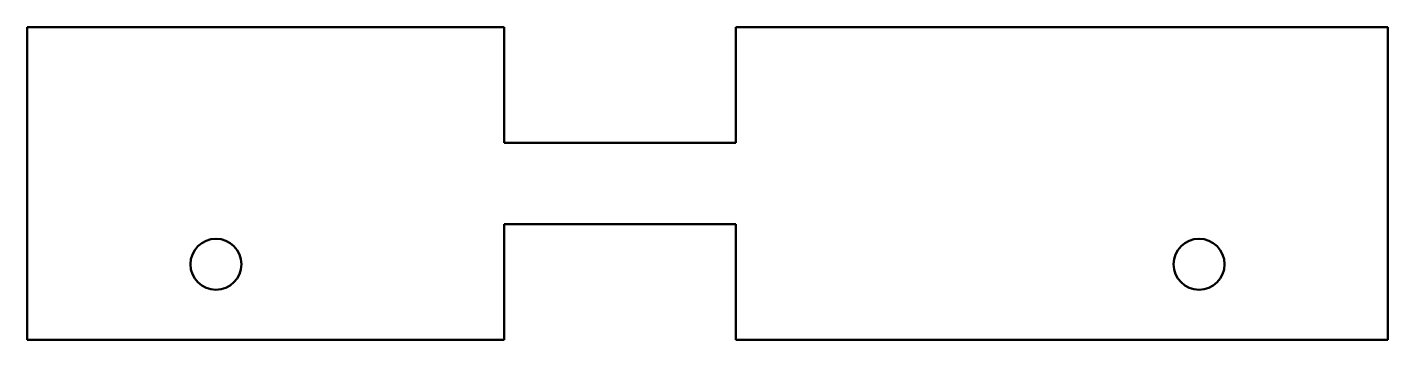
# Model space of a CAD drawing. Header units: millimetres. Extents: x 0 to 294, y -33 to 35.
import ezdxf

# ---------------------------------------------------------------- set-up
doc = ezdxf.new("R2010")
doc.units = ezdxf.units.MM
doc.layers.add('IV_INTERIOR_PROFILES', color=7, linetype='Continuous', lineweight=50)
doc.layers.add('IV_OUTER_PROFILE', color=7, linetype='Continuous', lineweight=50)

msp = doc.modelspace()

# ---------------------------------------------------------------- linework, layer by layer
at = {"layer": 'IV_INTERIOR_PROFILES'}
for centre in [(40.75, -16.32), (253, -16.32)]:
    msp.add_circle(centre, 5.5, dxfattribs=at)
at = {"layer": 'IV_OUTER_PROFILE'}
for p, q in [((0, 34.9), (103, 34.9)), ((0, -32.64), (0, 34.9)), ((103, 9.9), (103, 34.9)), ((153, 34.9), (293.75, 34.9)), ((153, 34.9), (153, 9.9)), ((293.75, -32.64), (293.75, 34.9)), ((153, 9.9), (103, 9.9)), ((103, -32.64), (103, -7.64)), ((103, -7.64), (153, -7.64)), ((153, -7.64), (153, -32.64)), ((0, -32.64), (103, -32.64)), ((153, -32.64), (293.75, -32.64))]:
    msp.add_line(p, q, dxfattribs=at)

doc.saveas('drawing.dxf')
